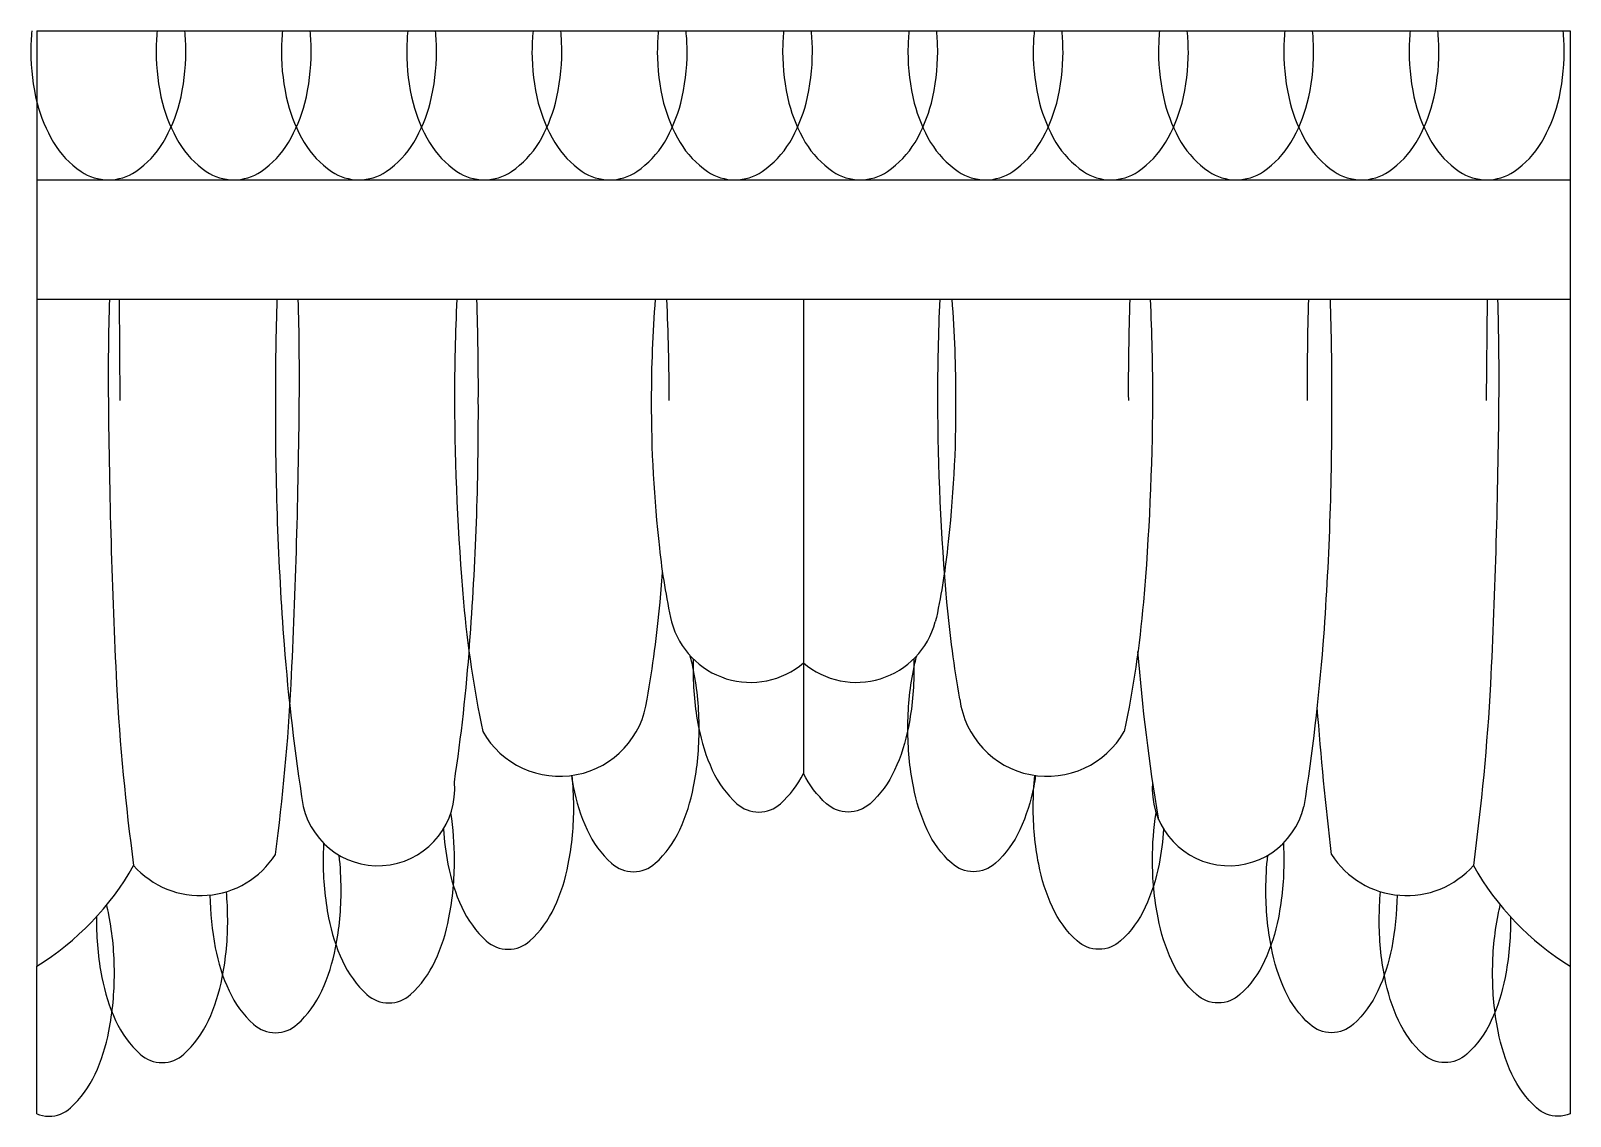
# Model space of a CAD drawing. Header units: metres. Extents: x 357 to 918, y 1860 to 2256.
import ezdxf

# ---------------------------------------------------------------- set-up
doc = ezdxf.new("R2010")
doc.units = ezdxf.units.M
for name, color, linetype in [('3', 3, 'Continuous'), ('4', 4, 'Continuous'), ('7', 7, 'Continuous')]:
    doc.layers.add(name, color=color, linetype=linetype)

msp = doc.modelspace()

# ---------------------------------------------------------------- linework, layer by layer
msp.add_lwpolyline([(638.51, 2016.51), (638.51, 2016.51, 0.04)], format="xyb")
at = {"layer": '3'}
msp.add_line((638.51, 2157.76), (638.51, 1984.83), dxfattribs=at)
for points in [[(385.46, 2157.76, 0.01), (385.08, 2120.81, 0.01), (388.06, 2017.46, 0.02), (394.29, 1951.31, 0.05)], [(446.54, 2157.76, 0.01), (445.99, 2120.81, 0.02), (449.15, 2031.93, 0.02), (456.11, 1972.86, 0.06)], [(454.69, 2120.81, 0.01), (454.31, 2157.76, 0.02)], [(512.1, 2157.76, 0.01), (511.25, 2120.81, 0.02), (514.59, 2047.33, 0.03), (521.56, 2000.23, 0.02)], [(519.96, 2120.81, 0.01), (519.41, 2157.76, 0.02)], [(584.44, 2157.76, 0.02), (583.04, 2120.81, 0.03), (586, 2067.17, 0.03), (590.44, 2040.09, 0.02)], [(589.57, 2120.81, 0.01), (588.72, 2157.76, 0.03)], [(692.58, 2157.76, -0.02), (693.99, 2120.81, -0.03), (691.03, 2067.17, -0.03), (686.58, 2040.09, -0.02)], [(687.46, 2120.81, -0.01), (688.3, 2157.76, -0.03)], [(764.93, 2157.76, -0.01), (765.77, 2120.81, -0.02), (762.44, 2047.33, -0.03), (755.47, 2000.23, -0.02)], [(757.07, 2120.81, -0.01), (757.62, 2157.76, -0.02)], [(830.49, 2157.76, -0.01), (831.03, 2120.81, -0.02), (827.88, 2031.93, -0.02), (820.92, 1972.86, -0.06)], [(822.33, 2120.81, -0.01), (822.71, 2157.76, -0.02)], [(891.56, 2157.76, -0.01), (891.95, 2120.81, -0.01), (888.97, 2017.46, -0.02), (882.73, 1951.31, -0.05)], [(446, 1955.31, 0.02), (451.72, 2017.46, 0.01), (454.69, 2120.81, 0.01)], [(511.23, 1981.68, 0.01), (511.23, 1981.68, 0.02), (516.8, 2031.93, 0.02), (519.96, 2120.81, 0.02)], [(695.51, 2012, -0.02), (690.8, 2047.33, -0.02), (687.46, 2120.81)]]:
    msp.add_lwpolyline(points, format="xyb", dxfattribs=at)
for points in [[(389.43, 2120.81), (389.09, 2157.76)], [(887.59, 2120.81), (887.93, 2157.76)]]:
    msp.add_lwpolyline(points, dxfattribs=at)
at = {"layer": '4'}
for p, q in [((358.98, 2255.59), (918.05, 2255.59)), ((358.98, 2255.59), (358.98, 1914.64)), ((918.05, 2255.59), (918.05, 1914.64))]:
    msp.add_line(p, q, dxfattribs=at)
for points in [[(581.51, 2012, 0.02), (586.23, 2047.33), (587.15, 2058.19)], [(767.99, 1968.1), (767.9, 1968.62, -0.02), (760.42, 2029.38, -0.02)], [(831.03, 1955.31, -0.01), (825.83, 2009.04, -0.01)]]:
    msp.add_lwpolyline(points, format="xyb", dxfattribs=at)
for centre, radius, start, end in [((619.22, 2047.9), 29.82, 195.19, 310.3), ((657.8, 2047.9), 29.82, 229.7, 344.81), ((549.59, 2016.01), 32.17, 209.38, 352.83), ((727.43, 2016.01), 32.17, 187.17, 330.62), ((483.36, 1979.22), 27.98, 193.14, 5.05), ((793.67, 1979.22), 27.98, 174.95, 346.86), ((418.63, 1972.88), 32.52, 221.55, 327.3), ((858.4, 1972.88), 32.52, 212.7, 318.45), ((305.63, 2001.36), 101.82, 301.6, 330.55), ((971.4, 2001.36), 101.82, 209.45, 238.4)]:
    msp.add_arc(centre, radius, start, end, dxfattribs=at)
at = {"layer": '7'}
for p, q in [((358.98, 2201.24), (918.05, 2201.24)), ((358.98, 2157.76), (918.05, 2157.76)), ((358.98, 1860.76), (358.98, 1914.64)), ((918.05, 1914.64), (918.05, 1860.76))]:
    msp.add_line(p, q, dxfattribs=at)
for points in [[(357.18, 2255.59, 0.02), (356.8, 2247.98, 0.06), (359.11, 2229.26, 0.07), (365.08, 2214.93, 0.11), (375.11, 2204.33, 0.15), (385.08, 2201.24, 0.15)], [(385.08, 2201.24, 0.15), (395.06, 2204.33, 0.11), (405.08, 2214.93, 0.07), (411.05, 2229.26, 0.06), (413.36, 2247.98, 0.02), (412.98, 2255.59, 0.07)], [(402.86, 2255.59, 0.02), (402.48, 2247.98, 0.06), (404.79, 2229.26, 0.07), (410.77, 2214.93, 0.11), (420.79, 2204.33, 0.15), (430.76, 2201.24, 0.15)], [(430.76, 2201.24, 0.15), (440.74, 2204.33, 0.11), (450.76, 2214.93, 0.07), (456.73, 2229.26, 0.06), (459.04, 2247.98, 0.02), (458.67, 2255.59, 0.07)], [(448.54, 2255.59, 0.02), (448.17, 2247.98, 0.06), (450.48, 2229.26, 0.07), (456.45, 2214.93, 0.11), (466.47, 2204.33, 0.15), (476.45, 2201.24, 0.15)], [(476.45, 2201.24, 0.15), (486.42, 2204.33, 0.11), (496.44, 2214.93, 0.07), (502.42, 2229.26, 0.06), (504.73, 2247.98, 0.02), (504.35, 2255.59, 0.07)], [(494.23, 2255.59, 0.02), (493.85, 2247.98, 0.06), (496.16, 2229.26, 0.07), (502.13, 2214.93, 0.11), (512.16, 2204.33, 0.15), (522.13, 2201.24, 0.15)], [(522.13, 2201.24, 0.15), (532.1, 2204.33, 0.11), (542.13, 2214.93, 0.07), (548.1, 2229.26, 0.06), (550.41, 2247.98, 0.02), (550.03, 2255.59, 0.07)], [(539.91, 2255.59, 0.02), (539.53, 2247.98, 0.06), (541.84, 2229.26, 0.07), (547.82, 2214.93, 0.11), (557.84, 2204.33, 0.15), (567.81, 2201.24, 0.15)], [(567.81, 2201.24, 0.15), (577.79, 2204.33, 0.11), (587.81, 2214.93, 0.07), (593.78, 2229.26, 0.06), (596.09, 2247.98, 0.02), (595.72, 2255.59, 0.07)], [(585.59, 2255.59, 0.02), (585.22, 2247.98, 0.06), (587.53, 2229.26, 0.07), (593.5, 2214.93, 0.11), (603.52, 2204.33, 0.15), (613.5, 2201.24, 0.15)], [(613.5, 2201.24, 0.15), (623.47, 2204.33, 0.11), (633.49, 2214.93, 0.07), (639.47, 2229.26, 0.06), (641.78, 2247.98, 0.02), (641.4, 2255.59, 0.07)], [(631.28, 2255.59, 0.02), (630.9, 2247.98, 0.06), (633.21, 2229.26, 0.07), (639.18, 2214.93, 0.11), (649.21, 2204.33, 0.15), (659.18, 2201.24, 0.15)], [(659.18, 2201.24, 0.15), (669.15, 2204.33, 0.11), (679.18, 2214.93, 0.07), (685.15, 2229.26, 0.06), (687.46, 2247.98, 0.02), (687.08, 2255.59, 0.07)], [(676.96, 2255.59, 0.02), (676.58, 2247.98, 0.06), (678.89, 2229.26, 0.07), (684.87, 2214.93, 0.11), (694.89, 2204.33, 0.15), (704.86, 2201.24, 0.15)], [(704.86, 2201.24, 0.15), (714.84, 2204.33, 0.11), (724.86, 2214.93, 0.07), (730.83, 2229.26, 0.06), (733.14, 2247.98, 0.02), (732.77, 2255.59, 0.07)], [(722.64, 2255.59, 0.02), (722.27, 2247.98, 0.06), (724.57, 2229.26, 0.07), (730.55, 2214.93, 0.11), (740.57, 2204.33, 0.15), (750.55, 2201.24, 0.15)], [(750.55, 2201.24, 0.15), (760.52, 2204.33, 0.11), (770.54, 2214.93, 0.07), (776.52, 2229.26, 0.06), (778.83, 2247.98, 0.02), (778.45, 2255.59, 0.07)], [(768.33, 2255.59, 0.02), (767.95, 2247.98, 0.06), (770.26, 2229.26, 0.07), (776.23, 2214.93, 0.11), (786.25, 2204.33, 0.15), (796.23, 2201.24, 0.15)], [(796.23, 2201.24, 0.15), (806.2, 2204.33, 0.11), (816.23, 2214.93, 0.07), (822.2, 2229.26, 0.06), (824.51, 2247.98, 0.02), (824.13, 2255.59, 0.07)], [(814.01, 2255.59, 0.02), (813.63, 2247.98, 0.06), (815.94, 2229.26, 0.07), (821.91, 2214.93, 0.11), (831.94, 2204.33, 0.15), (841.91, 2201.24, 0.15)], [(841.91, 2201.24, 0.15), (851.89, 2204.33, 0.11), (861.91, 2214.93, 0.07), (867.88, 2229.26, 0.06), (870.19, 2247.98, 0.02), (869.81, 2255.59, 0.07)], [(859.69, 2255.59, 0.02), (859.31, 2247.98, 0.06), (861.62, 2229.26, 0.07), (867.6, 2214.93, 0.11), (877.62, 2204.33, 0.15), (887.59, 2201.24, 0.15)], [(887.59, 2201.24, 0.15), (897.57, 2204.33, 0.11), (907.59, 2214.93, 0.07), (913.56, 2229.26, 0.06), (915.87, 2247.98, 0.02), (915.5, 2255.59, 0.07)], [(553.88, 1984.13, 0.01), (554.58, 1980.07, 0.06), (559.59, 1964.35, 0.1), (568.57, 1952.13, 0.19), (576.51, 1949.07, 0.19), (584.46, 1952.13, 0.1), (593.44, 1964.35, 0.06), (598.45, 1980.07, 0.05), (600.44, 2001.24, 0.05), (598.45, 2022.42, 0.02), (597.2, 2027.79)], [(598.33, 2026.62, 0.01), (598.27, 2022.98, 0.05), (600.26, 2001.8, 0.06), (605.28, 1986.09, 0.1), (614.25, 1973.86, 0.19), (622.2, 1970.81, 0.19), (630.15, 1973.86, 0.09), (638.51, 1984.83, 0.06)], [(678.7, 2026.62, -0.01), (678.76, 2022.98, -0.05), (676.76, 2001.8, -0.06), (671.75, 1986.09, -0.1), (662.78, 1973.86, -0.19), (654.83, 1970.81, -0.19), (646.88, 1973.86, -0.09), (638.51, 1984.83, -0.06)], [(723.14, 1984.13, -0.01), (722.45, 1980.07, -0.06), (717.43, 1964.35, -0.1), (708.46, 1952.13, -0.19), (700.51, 1949.07, -0.19), (692.56, 1952.13, -0.1), (683.59, 1964.35, -0.06), (678.58, 1980.07, -0.05), (676.58, 2001.24, -0.05), (678.58, 2022.42, -0.02), (679.82, 2027.79)], [(554.76, 1972.98, 0.02), (554.21, 1984.17, 0.06)], [(722.27, 1972.98, -0.02), (722.82, 1984.17, -0.06)], [(507.21, 1964.6, 0.03), (508.9, 1951.8, 0.06), (513.91, 1936.09, 0.1), (522.88, 1923.86, 0.19), (530.83, 1920.81, 0.19), (538.78, 1923.86, 0.1), (547.75, 1936.09, 0.06), (552.77, 1951.8, 0.05), (554.76, 1972.98, 0.05)], [(511.25, 1953.42, 0.04), (509.95, 1970.53, 0.04)], [(769.81, 1964.6, -0.03), (768.13, 1951.8, -0.06), (763.12, 1936.09, -0.1), (754.14, 1923.86, -0.19), (746.19, 1920.81, -0.19), (738.24, 1923.86, -0.1), (729.27, 1936.09, -0.06), (724.26, 1951.8, -0.05), (722.27, 1972.98, -0.05)], [(765.77, 1953.42, -0.04), (767.07, 1970.53, -0.03)], [(463.56, 1959.45, 0.01), (463.4, 1953.42, 0.05), (465.39, 1932.24, 0.06), (470.4, 1916.52, 0.1), (479.37, 1904.3, 0.19), (487.32, 1901.24, 0.19), (495.27, 1904.3, 0.1), (504.24, 1916.52, 0.06), (509.26, 1932.24, 0.05), (511.25, 1953.42, 0.05)], [(813.47, 1959.45, -0.01), (813.63, 1953.42, -0.05), (811.64, 1932.24, -0.06), (806.62, 1916.52, -0.1), (797.65, 1904.3, -0.19), (789.7, 1901.24, -0.19), (781.75, 1904.3, -0.1), (772.78, 1916.52, -0.06), (767.77, 1932.24, -0.05), (765.77, 1953.42, -0.05)], [(469.92, 1942.55, 0.03), (469.23, 1955.07, 0.06)], [(807.11, 1942.55, -0.03), (807.8, 1955.07, -0.06)], [(422.08, 1940.54, 0.04), (424.06, 1921.37, 0.06), (429.07, 1905.65, 0.1), (438.04, 1893.43, 0.19), (445.99, 1890.37, 0.19), (453.94, 1893.43, 0.1), (462.91, 1905.65, 0.06), (467.93, 1921.37, 0.05), (469.92, 1942.55, 0.05)], [(854.95, 1940.54, -0.04), (852.97, 1921.37, -0.06), (847.95, 1905.65, -0.1), (838.98, 1893.43, -0.19), (831.03, 1890.37, -0.19), (823.08, 1893.43, -0.1), (814.11, 1905.65, -0.06), (809.1, 1921.37, -0.05), (807.11, 1942.55, -0.05)], [(387.26, 1912.11, 0.05), (385.26, 1933.29, 0.01), (384.47, 1936.93, 0.1)], [(428.59, 1931.68, 0.02), (428.14, 1941.78, 0.06)], [(848.44, 1931.68, -0.02), (848.89, 1941.78, -0.06)], [(889.77, 1912.11, -0.05), (891.76, 1933.29, -0.01), (892.56, 1936.93, -0.1)], [(380.73, 1932.62), (380.73, 1931.68, 0.05), (382.72, 1910.5, 0.06), (387.74, 1894.78, 0.1), (396.71, 1882.56, 0.19), (404.66, 1879.5, 0.19), (412.61, 1882.56, 0.1), (421.58, 1894.78, 0.06), (426.6, 1910.5, 0.05), (428.59, 1931.68, 0.05)], [(896.29, 1932.62), (896.3, 1931.68, -0.05), (894.3, 1910.5, -0.06), (889.29, 1894.78, -0.1), (880.32, 1882.56, -0.19), (872.37, 1879.5, -0.19), (864.42, 1882.56, -0.1), (855.45, 1894.78, -0.06), (850.43, 1910.5, -0.05), (848.44, 1931.68, -0.05)], [(358.98, 1860.76, 0.09), (363.33, 1859.94, 0.19), (371.28, 1863, 0.1), (380.25, 1875.22, 0.06), (385.26, 1890.94, 0.05), (387.26, 1912.11, 0.05)], [(918.05, 1860.76, -0.09), (913.7, 1859.94, -0.19), (905.75, 1863, -0.1), (896.78, 1875.22, -0.06), (891.76, 1890.94, -0.05), (889.77, 1912.11, -0.05)]]:
    msp.add_lwpolyline(points, format="xyb", dxfattribs=at)

doc.saveas('drawing.dxf')
